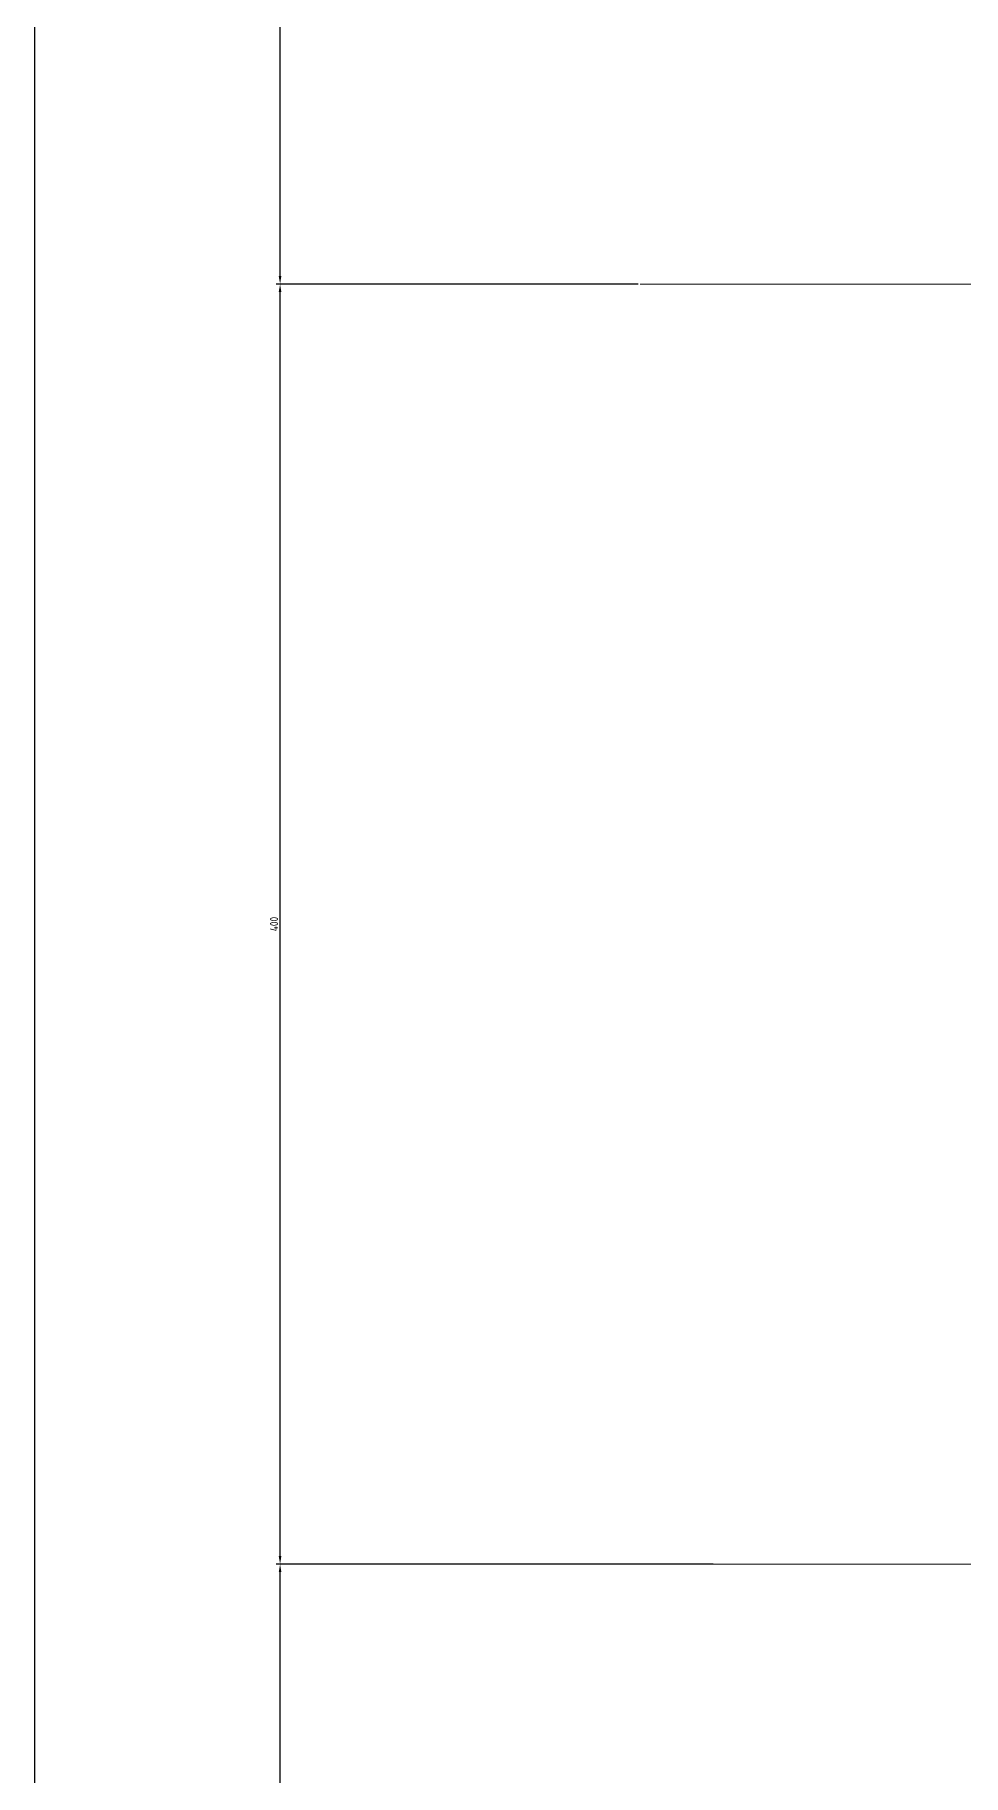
# Model space of a CAD drawing. Extents: x 758840 to 1108724, y -102573 to 143521.
# Drawn here: x 856505 to 856795, y 120130 to 120674 of the extents above; entities that cross this region are included whole.
import ezdxf

# ---------------------------------------------------------------- set-up
doc = ezdxf.new("R2010")
doc.units = 0
doc.header["$LTSCALE"] = 1000
doc.header["$MEASUREMENT"] = 0
doc.linetypes.add('$0$ARCH-DC$0$ACAD_ISO10W100', pattern=[18.5, 12, -3, 0.5, -3])
for name, color, linetype in [('GEN-DC 8', 8, 'Continuous'), ('GEN-DC 中心线', 8, 'Continuous'), ('室外柴油发电-2层', 241, 'Continuous')]:
    doc.layers.add(name, color=color, linetype=linetype)
doc.layers.add('GEN-DC 标注', color=8, linetype='Continuous', lineweight=0)
doc.styles.add('$0$ARCH-DC$0$STANDARD', font='gbenor.shx', dxfattribs={"bigfont": 'gbcbig.shx'})
doc.dimstyles.new('$0$ARCH-DC$0$ISO-25', dxfattribs={"dimtxt": 2.5, "dimasz": 2.5, "dimexe": 1.25, "dimexo": 0.625, "dimtad": 1, "dimtxsty": '$0$ARCH-DC$0$STANDARD', "dimcen": 2.5, "dimadec": 0, "dimazin": 0, "dimtfac": 1, "dimtmove": 0, "dimatfit": 3, "dimfxl": 1, "dimarcsym": 0})

# ---------------------------------------------------------------- blocks, each defined once
blk = doc.blocks.new('*D518')
at = {"layer": 'Defpoints', "color": 0, "transparency": 16777216}
for p in [(8432686.32, -3630060.9), (8432822.35, -3630060.9), (8432934.61, -3630310.9)]:
    blk.add_point(p, dxfattribs=at)
at = {"layer": 'GEN-DC 标注', "color": 0, "lineweight": -2, "transparency": 16777216}
for p, q in [((8432821.73, -3630060.9), (8432685.07, -3630060.9)), ((8432686.32, -3630308.4), (8432686.32, -3630063.4)), ((8432933.99, -3630310.9), (8432685.07, -3630310.9))]:
    blk.add_line(p, q, dxfattribs=at)
at = {"layer": 'GEN-DC 标注', "color": 0, "transparency": 16777216}
for points in [[(8432685.9, -3630063.4), (8432686.73, -3630063.4), (8432686.32, -3630060.9)], [(8432685.9, -3630308.4), (8432686.73, -3630308.4), (8432686.32, -3630310.9)]]:
    blk.add_solid(points, dxfattribs=at)
at = {"layer": 'GEN-DC 标注', "color": 0, "transparency": 16777216, "insert": (8432684.44, -3630185.9), "char_height": 2.5, "attachment_point": 5, "rotation": 90, "style": '$0$ARCH-DC$0$STANDARD'}
blk.add_mtext('250', dxfattribs=at)
blk = doc.blocks.new('*D519')
at = {"layer": 'Defpoints', "color": 0, "transparency": 16777216}
for p in [(8432686.32, -3629660.9), (8432798.85, -3629660.9), (8432822.35, -3630060.9)]:
    blk.add_point(p, dxfattribs=at)
at = {"layer": 'GEN-DC 标注', "color": 0, "lineweight": -2, "transparency": 16777216}
for p, q in [((8432798.22, -3629660.9), (8432685.07, -3629660.9)), ((8432686.32, -3630058.4), (8432686.32, -3629663.4)), ((8432821.73, -3630060.9), (8432685.07, -3630060.9))]:
    blk.add_line(p, q, dxfattribs=at)
at = {"layer": 'GEN-DC 标注', "color": 0, "transparency": 16777216}
for points in [[(8432685.9, -3629663.4), (8432686.73, -3629663.4), (8432686.32, -3629660.9)], [(8432685.9, -3630058.4), (8432686.73, -3630058.4), (8432686.32, -3630060.9)]]:
    blk.add_solid(points, dxfattribs=at)
at = {"layer": 'GEN-DC 标注', "color": 0, "transparency": 16777216, "insert": (8432684.44, -3629860.9), "char_height": 2.5, "attachment_point": 5, "rotation": 90, "style": '$0$ARCH-DC$0$STANDARD'}
blk.add_mtext('400', dxfattribs=at)
blk = doc.blocks.new('*D520')
at = {"layer": 'Defpoints', "color": 0, "transparency": 16777216}
for p in [(8432686.32, -3629260.9), (8432810.09, -3629260.9), (8432798.85, -3629660.9)]:
    blk.add_point(p, dxfattribs=at)
at = {"layer": 'GEN-DC 标注', "color": 0, "lineweight": -2, "transparency": 16777216}
for p, q in [((8432809.47, -3629260.9), (8432685.07, -3629260.9)), ((8432686.32, -3629658.4), (8432686.32, -3629263.4)), ((8432798.22, -3629660.9), (8432685.07, -3629660.9))]:
    blk.add_line(p, q, dxfattribs=at)
at = {"layer": 'GEN-DC 标注', "color": 0, "transparency": 16777216}
for points in [[(8432685.9, -3629263.4), (8432686.73, -3629263.4), (8432686.32, -3629260.9)], [(8432685.9, -3629658.4), (8432686.73, -3629658.4), (8432686.32, -3629660.9)]]:
    blk.add_solid(points, dxfattribs=at)
at = {"layer": 'GEN-DC 标注', "color": 0, "transparency": 16777216, "insert": (8432684.44, -3629460.9), "char_height": 2.5, "attachment_point": 5, "rotation": 90, "style": '$0$ARCH-DC$0$STANDARD'}
blk.add_mtext('400', dxfattribs=at)
blk = doc.blocks.new('柴发假负载')
at = {"layer": 'GEN-DC 8', "color": 4, "linetype": '$0$ARCH-DC$0$ACAD_ISO10W100', "ltscale": 20}
blk.add_line((8432609.647, -3630915.648), (8432609.647, -3627229.715), dxfattribs=at)
at = {"layer": 'GEN-DC 中心线', "lineweight": 20}
for p, q in [((8433460.511, -3629660.899), (8432798.848, -3629660.899)), ((8433460.511, -3630060.899), (8432798.848, -3630060.899))]:
    blk.add_line(p, q, dxfattribs=at)
at = {"layer": 'GEN-DC 标注'}
for base, p1, p2, picture, middle in [((8432686.318, -3629260.899), (8432798.848, -3629660.899), (8432810.093, -3629260.899), '*D520', (8432684.443, -3629460.899)), ((8432686.318, -3629660.899), (8432822.35, -3630060.899), (8432798.848, -3629660.899), '*D519', (8432684.443, -3629860.899)), ((8432686.318, -3630060.899), (8432934.612, -3630310.899), (8432822.35, -3630060.899), '*D518', (8432684.443, -3630185.899))]:
    dim = blk.add_linear_dim(base=base, p1=p1, p2=p2, angle=90, dimstyle='$0$ARCH-DC$0$ISO-25', dxfattribs=at)
    dim.commit()
    dim.dimension.update_dxf_attribs({"geometry": picture, "text_midpoint": middle})

msp = doc.modelspace()

# ---------------------------------------------------------------- block references
at = {"layer": '室外柴油发电-2层'}
msp.add_blockref('柴发假负载', (-7576105, 3750256.89), dxfattribs=at)

doc.saveas('drawing.dxf')
